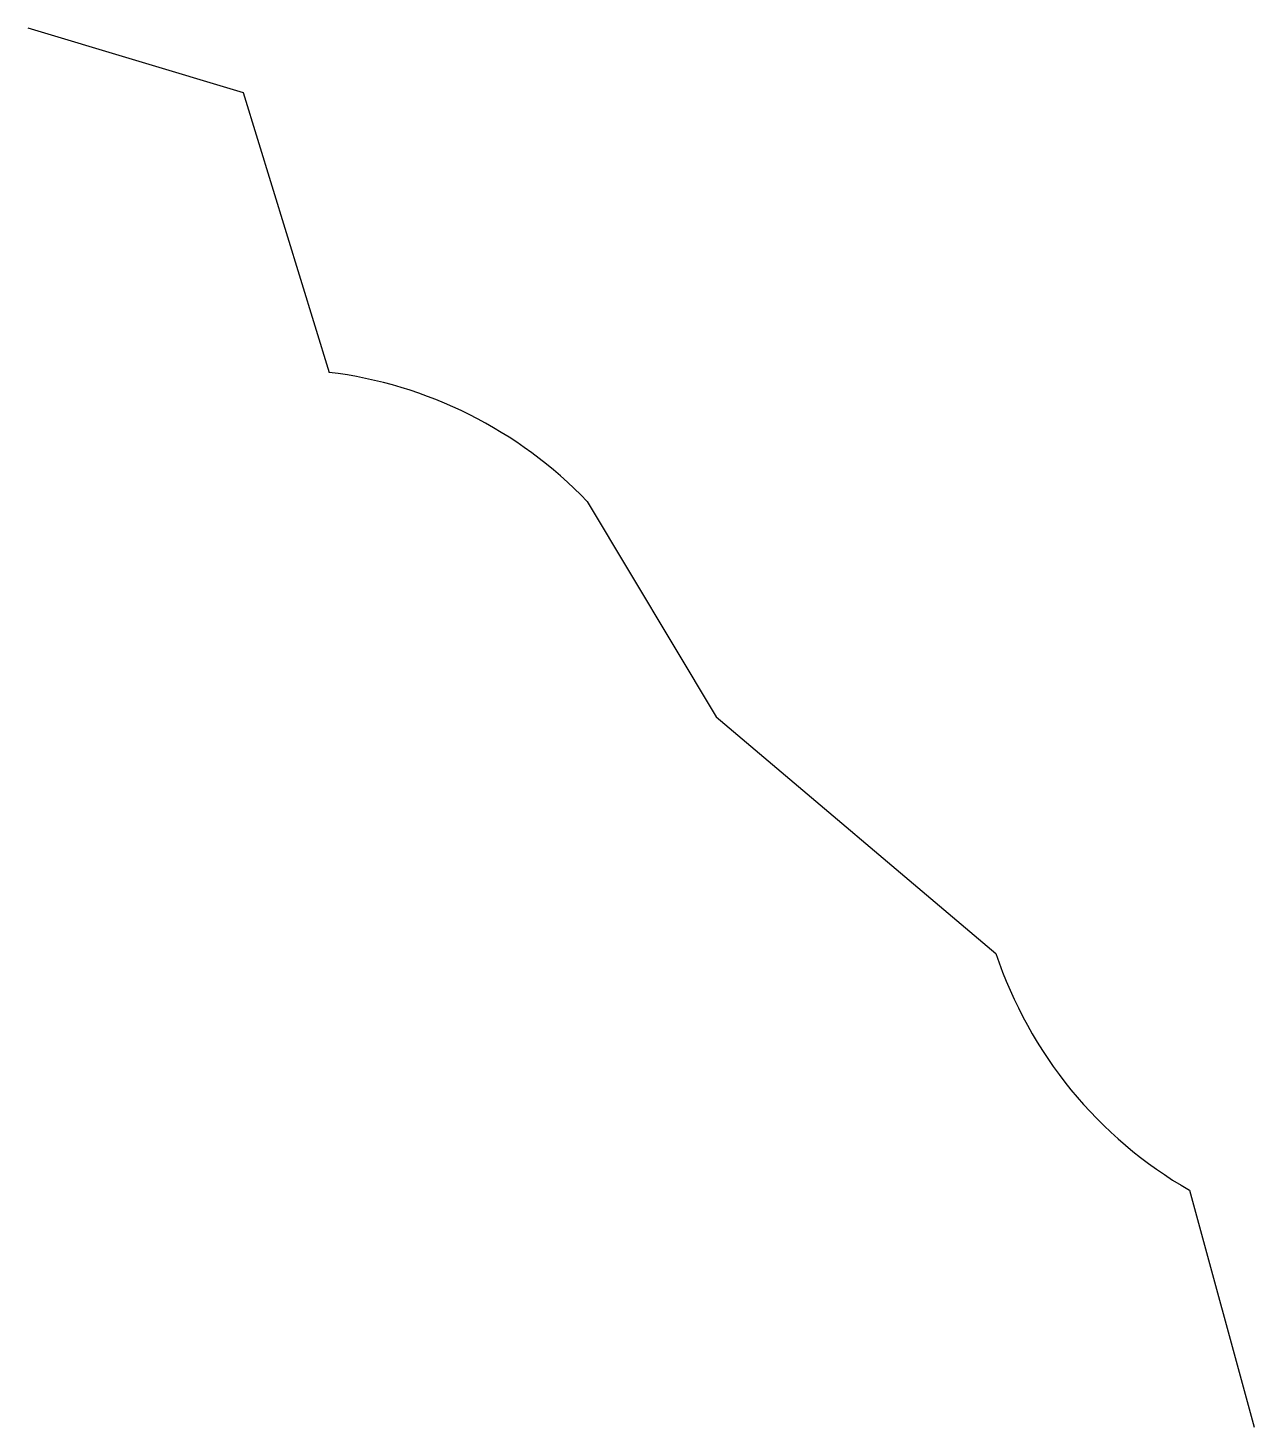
# Model space of a CAD drawing. Header units: millimetres. Extents: x 0 to 57, y -65 to 0.
import ezdxf

# ---------------------------------------------------------------- set-up
doc = ezdxf.new("R2010")
doc.units = ezdxf.units.MM
doc.header["$MEASUREMENT"] = 0
doc.layers.get('0').update_dxf_attribs({"lineweight": 25, "true_color": 0xffffff})

msp = doc.modelspace()

# ---------------------------------------------------------------- linework, layer by layer
for p, q in [((0, 0), (10, -3)), ((10, -3), (14, -16)), ((26, -22), (32, -32)), ((32, -32), (45, -43)), ((54, -54), (57, -65))]:
    msp.add_line(p, q)
for centre, start, end in [((11.574, -35.852), 43.83747, 83.03243), ((63.969, -36.662), 198.47655, 240.10227)]:
    msp.add_arc(centre, 20, start, end)

doc.saveas('drawing.dxf')
